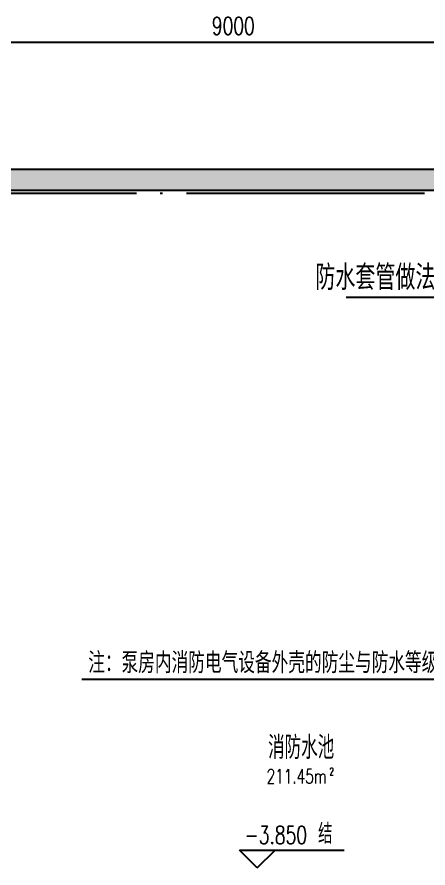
# Model space of a CAD drawing. Extents: x -1396510 to 1250330, y -1892470 to 1623980.
# Drawn here: x 832344 to 839246, y -1319494 to -1305212 of the extents above; entities that cross this region are included whole.
import ezdxf

# ---------------------------------------------------------------- set-up
doc = ezdxf.new("R2010")
doc.units = 0
doc.header["$LTSCALE"] = 1000
doc.header["$MEASUREMENT"] = 0
doc.linetypes.add('DOTE', pattern=[2.42, 2, -0.2, 0.02, -0.2])
doc.layers.get('Defpoints').update_dxf_attribs({"color": 210})
for name, color, linetype in [('A-AXIS-D', 1, 'Continuous'), ('A-AXIS-DOTE', 14, 'DOTE'), ('A-防火门窗', 1, 'Continuous'), ('AS-COLN', 6, 'Continuous'), ('DIM-消防', 3, 'Continuous'), ('DIM-照明', 3, 'Continuous'), ('建-墙-填充', 8, 'Continuous'), ('建-标高', 3, 'Continuous')]:
    doc.layers.add(name, color=color, linetype=linetype)
doc.layers.add('A-云线2', color=3, linetype='Continuous', plot=False)
doc.styles.add('_TCH_DIM_T3', font='SIMPLEX', dxfattribs={"width": 0.705882, "bigfont": 'GBCBIG'})
doc.styles.add('_TEL_DIM', font='SIMPLEX', dxfattribs={"width": 0.8, "height": 3.5, "bigfont": 'HZTXT'})
doc.styles.add('A-AREA', font='SIMPLEX', dxfattribs={"bigfont": 'GBCBIG'})
doc.styles.add('A-STANDARD', font='SIMPLEX', dxfattribs={"bigfont": 'GBCBIG'})
doc.dimstyles.new('_TCH_ARCH&&100', dxfattribs={"dimtxt": 297.5, "dimasz": 100, "dimexe": 100, "dimexo": 100, "dimgap": 126.25, "dimtad": 1, "dimdec": 0, "dimzin": 0, "dimdsep": 46, "dimtxsty": '_TCH_DIM_T3', "dimblk": 'ARCHTICK', "dimcen": 0.09, "dimclrt": 7, "dimazin": 2, "dimtfac": 1, "dimtdec": 0, "dimtix": 1, "dimtmove": 2, "dimatfit": 3, "dimfxl": 0, "dimtolj": 1, "dimtzin": 0, "dimarcsym": 0})

# ---------------------------------------------------------------- blocks, each defined once
blk = doc.blocks.new('_ArchTick')
at = {"color": 0, "linetype": 'ByBlock', "const_width": 0.4}
blk.add_lwpolyline([(-0.5, -0.5), (0.5, 0.5)], dxfattribs=at)
blk = doc.blocks.new('*D5857')
at = {"layer": 'A-AXIS-D', "color": 0, "lineweight": -2, "transparency": 16777216}
for p, q in [((196000, -18320), (196000, -17462)), ((196000, -17562), (205000, -17562)), ((205000, -18320), (205000, -17462))]:
    blk.add_line(p, q, dxfattribs=at)
at = {"layer": 'Defpoints', "color": 0, "transparency": 16777216}
for p in [(205000, -17562), (196000, -18420), (205000, -18420)]:
    blk.add_point(p, dxfattribs=at)
at = {"layer": 'A-AXIS-D', "color": 0, "lineweight": -2, "transparency": 16777216, "xscale": 100, "yscale": 100, "zscale": 100, "rotation": 180}
blk.add_blockref('_ArchTick', (196000, -17562), dxfattribs=at)
at = {"layer": 'A-AXIS-D', "color": 0, "lineweight": -2, "transparency": 16777216, "xscale": 100, "yscale": 100, "zscale": 100}
blk.add_blockref('_ArchTick', (205000, -17562), dxfattribs=at)
at = {"layer": 'A-AXIS-D', "color": 7, "transparency": 16777216, "insert": (200500, -17287), "char_height": 297.5, "attachment_point": 5, "style": '_TCH_DIM_T3'}
blk.add_mtext('\\A1;9000', dxfattribs=at)
blk = doc.blocks.new('世赫3#厂房一层0821')
at = {"layer": '建-墙-填充'}
blk.add_hatch(color=256, dxfattribs=at).paths.add_polyline_path([(196400, -19700.1), (196400, -20050.1), (207600, -20050.1), (207750, -19933.4), (207750, -19700.1)])
at = {"layer": 'A-AXIS-DOTE', "color": 8, "ltscale": 2}
blk.add_line((218234.2, -20100), (194994.2, -20100), dxfattribs=at)
at = {"layer": 'AS-COLN', "color": 8}
for p, q in [((207750, -19700.1), (196400, -19700.1)), ((207600, -20050.1), (196400, -20050.1))]:
    blk.add_line(p, q, dxfattribs=at)
at = {"layer": '建-标高', "color": 8}
for p, q in [((200903.6, -31420), (200603.6, -31120)), ((200603.6, -31120), (202363.6, -31120)), ((200903.6, -31420), (201203.6, -31120))]:
    blk.add_line(p, q, dxfattribs=at)
at = {"layer": 'A-防火门窗', "color": 8, "style": 'A-AREA'}
blk.add_text('消防水池', height=385.82, dxfattribs=at).set_placement((201083.9, -29590.1))
at = {"layer": 'A-防火门窗', "color": 8, "style": 'A-AREA', "width": 0.705882}
for s, height, p in [('211.45m', 238, (201059.8, -29999.6)), ('2', 119, (202115.8, -29859.6))]:
    blk.add_text(s, height=height, dxfattribs=at).set_placement(p)
at = {"layer": '建-标高', "color": 7, "style": 'A-STANDARD'}
blk.add_text('结', height=337.6, dxfattribs=at).set_placement((201924.2, -31015))
at = {"layer": '建-标高', "color": 7, "style": 'A-STANDARD', "width": 0.705882}
blk.add_text('-3.850', height=297.5, dxfattribs=at).set_placement((200694.2, -31015))
at = {"layer": 'A-AXIS-D'}
dim = blk.add_linear_dim(base=(205000, -17562.2), p1=(196000, -18420.2), p2=(205000, -18420.2), angle=0, dimstyle='_TCH_ARCH&&100', dxfattribs=at)
dim.commit()
dim.dimension.update_dxf_attribs({"geometry": '*D5857', "text_midpoint": (200500, -17287.2), "dimtype": 161})

msp = doc.modelspace()

# ---------------------------------------------------------------- linework, layer by layer
at = {"layer": 'DIM-消防'}
msp.add_line((842352.1, -1309918.5), (837870, -1309918.5), dxfattribs=at)
at = {"layer": 'DIM-照明'}
msp.add_line((841157.8, -1316330), (833434.8, -1316330), dxfattribs=at)

# ---------------------------------------------------------------- block references
at = {"layer": 'A-云线2'}
msp.add_blockref('世赫3#厂房一层0821', (635475.8, -1288074), dxfattribs=at)

# ---------------------------------------------------------------- texts
at = {"layer": 'DIM-消防', "color": 7, "style": '_TEL_DIM', "width": 0.8}
msp.add_text('防水套管做法参02S404-15页', height=420, dxfattribs=at).set_placement((837354.7, -1309792.5))
at = {"layer": 'DIM-照明', "color": 7, "style": '_TEL_DIM', "width": 0.8}
msp.add_text('注：泵房内消防电气设备外壳的防尘与防水等级不应低于IP45', height=350, dxfattribs=at).set_placement((833539.8, -1316225))

doc.saveas('drawing.dxf')
